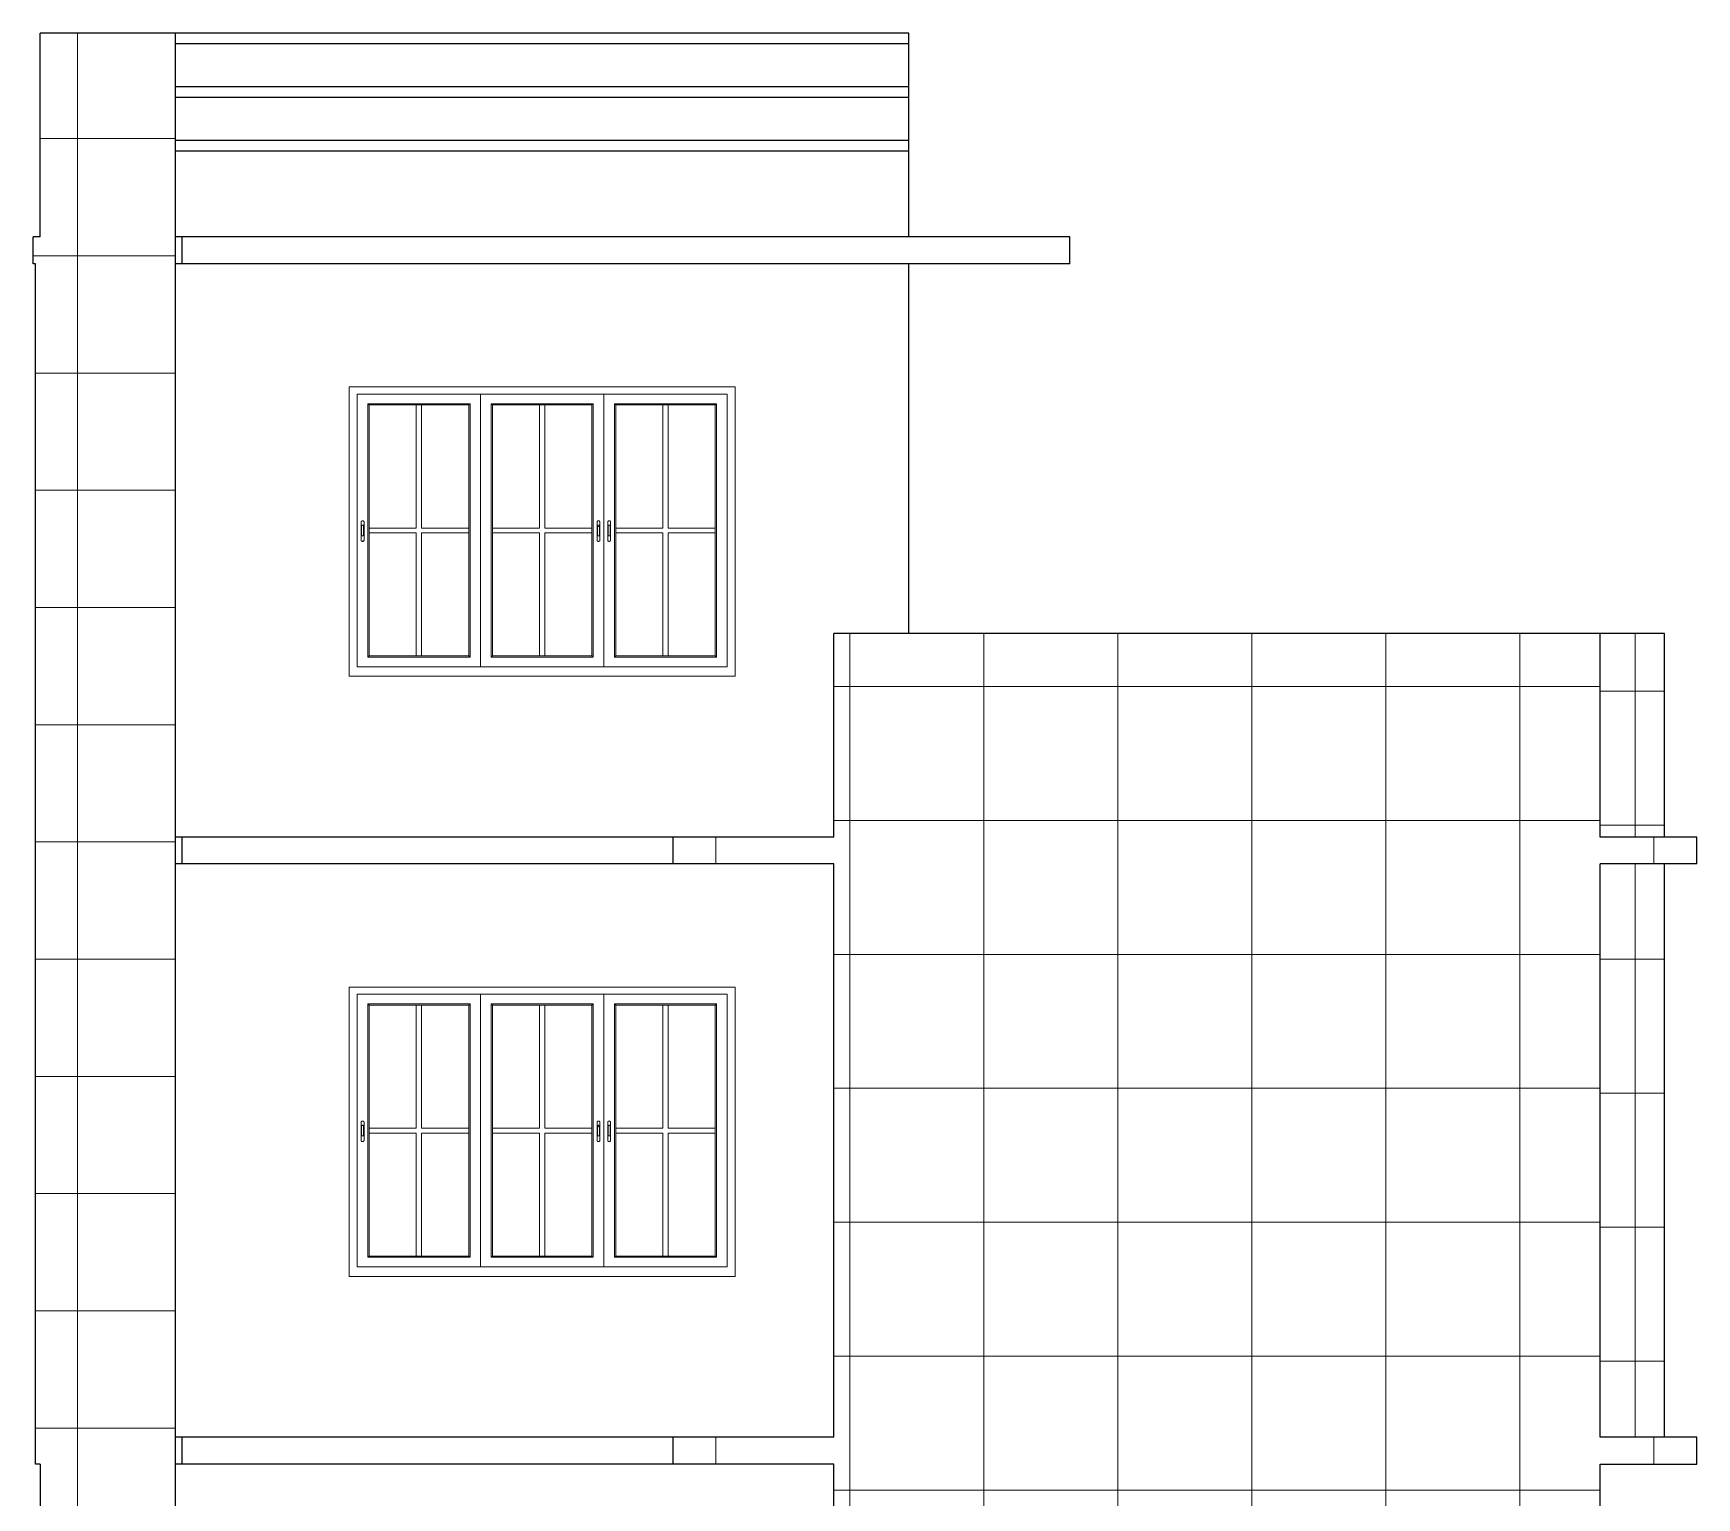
# Model space of a CAD drawing. Header units: inches. Extents: x -10117506 to -5032697, y -6529230 to -3254494.
# Drawn here: x -5047248.9 to -5046938.5, y -3261750.5 to -3261477.2 of the extents above; entities that cross this region are included whole.
import ezdxf

# ---------------------------------------------------------------- set-up
doc = ezdxf.new("R2010")
doc.units = ezdxf.units.IN
doc.header["$LTSCALE"] = 2
doc.header["$MEASUREMENT"] = 0
doc.linetypes.add('ACAD_ISO02W100', pattern=[15, 12, -3])
doc.layers.get('0').update_dxf_attribs({"linetype": 'CONTINUOUS'})
doc.layers.add('HATCH', color=60, linetype='ACAD_ISO02W100', lineweight=13)
doc.layers.add('window', color=4, linetype='CONTINUOUS', lineweight=13)

msp = doc.modelspace()

# ---------------------------------------------------------------- hatches: boundary and pattern name
at = {"layer": 'HATCH', "transparency": 33554661}
h = msp.add_hatch(dxfattribs=at)
h.set_pattern_fill('ANSI37', color=256, scale=175, angle=45)
h.paths.add_polyline_path([(-5047222.33, -3261515.21), (-5047222.33, -3261477.21), (-5047247.61, -3261477.21), (-5047247.61, -3261515.21), (-5047248.87, -3261515.21), (-5047248.87, -3261520.21), (-5047248.45, -3261520.21), (-5047248.45, -3261632.21), (-5047248.45, -3261744.21), (-5047247.61, -3261744.21), (-5047247.61, -3261851.21), (-5047222.33, -3261851.21)])
h = msp.add_hatch(dxfattribs=at)
h.set_pattern_fill('ANSI37', color=256, scale=200, angle=45)
h.set_pattern_definition([(90, (30903.478, -2449.113), (-25, 0), []), (180, (30903.478, -2449.113), (-4e-15, -25), [])])
h.paths.add_polyline_path([(-5047099.49, -3261739.21), (-5047129.49, -3261739.21), (-5047129.49, -3261744.21), (-5047099.49, -3261744.21), (-5047099.49, -3261851.21), (-5046956.49, -3261851.21), (-5046956.49, -3261744.21), (-5046938.49, -3261744.21), (-5046938.49, -3261739.21), (-5046956.49, -3261739.21), (-5046956.49, -3261632.21), (-5046938.49, -3261632.21), (-5046938.49, -3261627.21), (-5046956.49, -3261627.21), (-5046956.49, -3261589.21), (-5047099.49, -3261589.21), (-5047099.49, -3261627.21), (-5047129.49, -3261627.21), (-5047129.49, -3261632.21), (-5047099.49, -3261632.21)])
h = msp.add_hatch(dxfattribs=at)
h.set_pattern_fill('ANSI37', color=256, scale=200, angle=45)
h.paths.add_polyline_path([(-5046944.49, -3261589.21), (-5046956.49, -3261589.21), (-5046956.49, -3261627.21), (-5046944.49, -3261627.21)])
h = msp.add_hatch(dxfattribs=at)
h.set_pattern_fill('ANSI37', color=256, scale=200, angle=45)
h.paths.add_polyline_path([(-5046944.49, -3261632.21), (-5046956.49, -3261632.21), (-5046956.49, -3261739.21), (-5046944.49, -3261739.21)])

# ---------------------------------------------------------------- linework, layer by layer
at = {"ltscale": 0.5}
for p, q in [((-5047085.49, -3261477.21), (-5047247.61, -3261477.21)), ((-5047247.61, -3261515.21), (-5047247.61, -3261477.21)), ((-5047222.33, -3261515.21), (-5047222.33, -3261477.21)), ((-5047085.49, -3261515.21), (-5047085.49, -3261477.21)), ((-5047085.49, -3261479.21), (-5047222.33, -3261479.21)), ((-5047085.49, -3261487.21), (-5047222.33, -3261487.21)), ((-5047085.49, -3261489.21), (-5047222.33, -3261489.21)), ((-5047085.49, -3261497.21), (-5047222.33, -3261497.21)), ((-5047085.49, -3261499.21), (-5047222.33, -3261499.21)), ((-5047247.61, -3261515.21), (-5047248.87, -3261515.21)), ((-5047248.87, -3261520.21), (-5047248.87, -3261515.21)), ((-5047055.49, -3261515.21), (-5047222.33, -3261515.21)), ((-5047222.33, -3261851.21), (-5047222.33, -3261515.21)), ((-5047221.08, -3261520.21), (-5047221.08, -3261515.21)), ((-5047055.49, -3261520.21), (-5047055.49, -3261515.21)), ((-5047248.45, -3261520.21), (-5047248.87, -3261520.21)), ((-5047248.45, -3261632.21), (-5047248.45, -3261520.21)), ((-5047055.49, -3261520.21), (-5047222.33, -3261520.21)), ((-5047085.49, -3261589.21), (-5047085.49, -3261520.21)), ((-5047099.49, -3261627.21), (-5047099.49, -3261589.21)), ((-5046956.49, -3261589.21), (-5047099.49, -3261589.21)), ((-5046956.49, -3261627.21), (-5046956.49, -3261589.21)), ((-5046944.49, -3261589.21), (-5046956.49, -3261589.21)), ((-5046944.49, -3261627.21), (-5046944.49, -3261589.21)), ((-5047099.49, -3261627.21), (-5047222.33, -3261627.21)), ((-5047221.08, -3261632.21), (-5047221.08, -3261627.21)), ((-5047129.49, -3261632.21), (-5047129.49, -3261627.21)), ((-5046938.49, -3261627.21), (-5046956.49, -3261627.21)), ((-5046938.49, -3261632.21), (-5046938.49, -3261627.21)), ((-5047248.45, -3261744.21), (-5047248.45, -3261632.21)), ((-5047099.49, -3261632.21), (-5047222.33, -3261632.21)), ((-5047099.49, -3261739.21), (-5047099.49, -3261632.21)), ((-5046938.49, -3261632.21), (-5046956.49, -3261632.21)), ((-5046956.49, -3261739.21), (-5046956.49, -3261632.21)), ((-5046944.49, -3261739.21), (-5046944.49, -3261632.21)), ((-5047099.49, -3261739.21), (-5047222.33, -3261739.21)), ((-5047221.08, -3261744.21), (-5047221.08, -3261739.21)), ((-5047129.49, -3261744.21), (-5047129.49, -3261739.21)), ((-5046938.49, -3261739.21), (-5046956.49, -3261739.21)), ((-5046938.49, -3261744.21), (-5046938.49, -3261739.21)), ((-5047247.61, -3261744.21), (-5047248.45, -3261744.21)), ((-5047247.61, -3261744.21), (-5047247.61, -3261851.21)), ((-5047099.49, -3261744.21), (-5047222.33, -3261744.21)), ((-5047099.49, -3261851.21), (-5047099.49, -3261744.21)), ((-5046956.49, -3261851.21), (-5046956.49, -3261744.21)), ((-5046956.49, -3261744.21), (-5046938.49, -3261744.21))]:
    msp.add_line(p, q, dxfattribs=at)
at = {"layer": 'window'}
for p, q in [((-5047189.91, -3261597.21), (-5047189.91, -3261543.21)), ((-5047117.91, -3261543.21), (-5047189.91, -3261543.21)), ((-5047117.91, -3261597.21), (-5047117.91, -3261543.21)), ((-5047188.41, -3261595.43), (-5047188.41, -3261544.54)), ((-5047119.41, -3261544.54), (-5047188.41, -3261544.54)), ((-5047186.45, -3261593.63), (-5047186.45, -3261546.34)), ((-5047186.45, -3261546.34), (-5047167.38, -3261546.34)), ((-5047186.2, -3261546.57), (-5047186.45, -3261546.34)), ((-5047186.2, -3261593.41), (-5047186.2, -3261546.57)), ((-5047167.62, -3261546.57), (-5047186.2, -3261546.57)), ((-5047177.4, -3261546.57), (-5047177.4, -3261569.54)), ((-5047176.42, -3261546.57), (-5047176.42, -3261569.54)), ((-5047167.62, -3261546.57), (-5047167.38, -3261546.34)), ((-5047167.62, -3261546.57), (-5047167.62, -3261593.41)), ((-5047167.38, -3261546.34), (-5047167.38, -3261593.63)), ((-5047165.41, -3261544.54), (-5047165.41, -3261595.43)), ((-5047144.38, -3261546.34), (-5047163.45, -3261546.34)), ((-5047163.45, -3261546.34), (-5047163.45, -3261593.63)), ((-5047163.2, -3261546.57), (-5047163.45, -3261546.34)), ((-5047163.2, -3261546.57), (-5047163.2, -3261593.41)), ((-5047163.2, -3261546.57), (-5047144.62, -3261546.57)), ((-5047154.4, -3261546.57), (-5047154.4, -3261569.54)), ((-5047153.42, -3261546.57), (-5047153.42, -3261569.54)), ((-5047144.62, -3261546.57), (-5047144.38, -3261546.34)), ((-5047144.62, -3261593.41), (-5047144.62, -3261546.57)), ((-5047144.38, -3261593.63), (-5047144.38, -3261546.34)), ((-5047142.41, -3261544.54), (-5047142.41, -3261595.43)), ((-5047140.45, -3261593.63), (-5047140.45, -3261546.34)), ((-5047140.45, -3261546.34), (-5047121.38, -3261546.34)), ((-5047140.2, -3261546.57), (-5047140.45, -3261546.34)), ((-5047140.2, -3261593.41), (-5047140.2, -3261546.57)), ((-5047121.62, -3261546.57), (-5047140.2, -3261546.57)), ((-5047131.4, -3261546.57), (-5047131.4, -3261569.54)), ((-5047130.42, -3261546.57), (-5047130.42, -3261569.54)), ((-5047121.62, -3261546.57), (-5047121.38, -3261546.34)), ((-5047121.62, -3261546.57), (-5047121.62, -3261593.41)), ((-5047121.38, -3261546.34), (-5047121.38, -3261593.63)), ((-5047119.41, -3261544.54), (-5047119.41, -3261595.43)), ((-5047187.69, -3261568.39), (-5047187.68, -3261568.35)), ((-5047187.69, -3261568.42), (-5047187.68, -3261568.35)), ((-5047187.69, -3261568.42), (-5047187.69, -3261568.39)), ((-5047187.69, -3261571.81), (-5047187.69, -3261568.42)), ((-5047187.68, -3261568.35), (-5047187.66, -3261568.32)), ((-5047187.66, -3261568.32), (-5047187.64, -3261568.29)), ((-5047187.61, -3261568.26), (-5047187.64, -3261568.29)), ((-5047187.58, -3261568.24), (-5047187.61, -3261568.26)), ((-5047187.59, -3261569.09), (-5047187.6, -3261569.11)), ((-5047187.6, -3261569.11), (-5047187.6, -3261569.14)), ((-5047187.6, -3261569.14), (-5047187.6, -3261570.84)), ((-5047187.58, -3261569.07), (-5047187.59, -3261569.09)), ((-5047187.58, -3261568.24), (-5047187.54, -3261568.22)), ((-5047187.57, -3261569.05), (-5047187.58, -3261569.07)), ((-5047187.55, -3261569.03), (-5047187.57, -3261569.05)), ((-5047187.52, -3261569.02), (-5047187.55, -3261569.03)), ((-5047187.5, -3261568.21), (-5047187.54, -3261568.22)), ((-5047187.5, -3261569.01), (-5047187.52, -3261569.02)), ((-5047187.46, -3261568.2), (-5047187.5, -3261568.21)), ((-5047187.47, -3261569), (-5047187.5, -3261569.01)), ((-5047187.45, -3261568.99), (-5047187.47, -3261569)), ((-5047187.42, -3261568.2), (-5047187.46, -3261568.2)), ((-5047187.42, -3261568.99), (-5047187.45, -3261568.99)), ((-5047187.38, -3261568.2), (-5047187.42, -3261568.2)), ((-5047187.39, -3261568.99), (-5047187.42, -3261568.99)), ((-5047187.36, -3261569), (-5047187.39, -3261568.99)), ((-5047187.38, -3261568.2), (-5047187.33, -3261568.21)), ((-5047187.34, -3261569.01), (-5047187.36, -3261569)), ((-5047187.31, -3261569.02), (-5047187.34, -3261569.01)), ((-5047187.33, -3261568.21), (-5047187.3, -3261568.22)), ((-5047187.29, -3261569.03), (-5047187.31, -3261569.02)), ((-5047187.3, -3261568.22), (-5047187.26, -3261568.24)), ((-5047187.27, -3261569.05), (-5047187.29, -3261569.03)), ((-5047187.26, -3261569.07), (-5047187.27, -3261569.05)), ((-5047187.26, -3261568.24), (-5047187.23, -3261568.26)), ((-5047187.25, -3261569.09), (-5047187.26, -3261569.07)), ((-5047187.24, -3261569.11), (-5047187.25, -3261569.09)), ((-5047187.24, -3261569.14), (-5047187.24, -3261569.11)), ((-5047187.24, -3261570.84), (-5047187.24, -3261569.14)), ((-5047187.23, -3261568.26), (-5047187.2, -3261568.29)), ((-5047187.18, -3261568.32), (-5047187.2, -3261568.29)), ((-5047187.16, -3261568.35), (-5047187.18, -3261568.32)), ((-5047187.15, -3261568.39), (-5047187.16, -3261568.35)), ((-5047187.15, -3261568.39), (-5047187.15, -3261568.42)), ((-5047187.15, -3261568.42), (-5047187.15, -3261571.81)), ((-5047143.67, -3261568.35), (-5047143.68, -3261568.39)), ((-5047143.68, -3261568.39), (-5047143.68, -3261568.42)), ((-5047143.68, -3261568.42), (-5047143.68, -3261571.81)), ((-5047143.65, -3261568.32), (-5047143.67, -3261568.35)), ((-5047143.63, -3261568.29), (-5047143.65, -3261568.32)), ((-5047143.6, -3261568.26), (-5047143.63, -3261568.29)), ((-5047143.57, -3261568.24), (-5047143.6, -3261568.26)), ((-5047143.59, -3261569.11), (-5047143.58, -3261569.09)), ((-5047143.59, -3261569.14), (-5047143.59, -3261569.11)), ((-5047143.59, -3261569.39), (-5047143.59, -3261569.14)), ((-5047143.58, -3261569.09), (-5047143.57, -3261569.07)), ((-5047143.53, -3261568.22), (-5047143.57, -3261568.24)), ((-5047143.57, -3261569.07), (-5047143.56, -3261569.05)), ((-5047143.56, -3261569.05), (-5047143.54, -3261569.03)), ((-5047143.54, -3261569.03), (-5047143.52, -3261569.02)), ((-5047143.49, -3261568.21), (-5047143.53, -3261568.22)), ((-5047143.52, -3261569.02), (-5047143.49, -3261569.01)), ((-5047143.45, -3261568.2), (-5047143.49, -3261568.21)), ((-5047143.49, -3261569.01), (-5047143.47, -3261569)), ((-5047143.47, -3261569), (-5047143.44, -3261568.99)), ((-5047143.41, -3261568.2), (-5047143.45, -3261568.2)), ((-5047143.44, -3261568.99), (-5047143.41, -3261568.99)), ((-5047143.37, -3261568.2), (-5047143.41, -3261568.2)), ((-5047143.41, -3261568.99), (-5047143.38, -3261568.99)), ((-5047143.38, -3261568.99), (-5047143.35, -3261569)), ((-5047143.33, -3261568.21), (-5047143.37, -3261568.2)), ((-5047143.35, -3261569), (-5047143.33, -3261569.01)), ((-5047143.29, -3261568.22), (-5047143.33, -3261568.21)), ((-5047143.33, -3261569.01), (-5047143.3, -3261569.02)), ((-5047143.3, -3261569.02), (-5047143.28, -3261569.03)), ((-5047143.25, -3261568.24), (-5047143.29, -3261568.22)), ((-5047143.28, -3261569.03), (-5047143.26, -3261569.05)), ((-5047143.26, -3261569.05), (-5047143.25, -3261569.07)), ((-5047143.22, -3261568.26), (-5047143.25, -3261568.24)), ((-5047143.25, -3261569.07), (-5047143.24, -3261569.09)), ((-5047143.24, -3261569.09), (-5047143.23, -3261569.11)), ((-5047143.23, -3261569.11), (-5047143.23, -3261569.14)), ((-5047143.23, -3261570.84), (-5047143.23, -3261569.14)), ((-5047143.19, -3261568.29), (-5047143.22, -3261568.26)), ((-5047143.17, -3261568.32), (-5047143.19, -3261568.29)), ((-5047143.15, -3261568.35), (-5047143.17, -3261568.32)), ((-5047143.14, -3261568.39), (-5047143.15, -3261568.35)), ((-5047143.14, -3261568.42), (-5047143.15, -3261568.35)), ((-5047143.14, -3261568.42), (-5047143.14, -3261568.39)), ((-5047143.14, -3261571.81), (-5047143.14, -3261568.42)), ((-5047141.69, -3261568.39), (-5047141.68, -3261568.35)), ((-5047141.69, -3261568.42), (-5047141.68, -3261568.35)), ((-5047141.69, -3261568.42), (-5047141.69, -3261568.39)), ((-5047141.69, -3261571.81), (-5047141.69, -3261568.42)), ((-5047141.68, -3261568.35), (-5047141.66, -3261568.32)), ((-5047141.66, -3261568.32), (-5047141.64, -3261568.29)), ((-5047141.61, -3261568.26), (-5047141.64, -3261568.29)), ((-5047141.58, -3261568.24), (-5047141.61, -3261568.26)), ((-5047141.59, -3261569.09), (-5047141.6, -3261569.11)), ((-5047141.6, -3261569.11), (-5047141.6, -3261569.14)), ((-5047141.6, -3261569.14), (-5047141.6, -3261570.84)), ((-5047141.58, -3261569.07), (-5047141.59, -3261569.09)), ((-5047141.58, -3261568.24), (-5047141.54, -3261568.22)), ((-5047141.57, -3261569.05), (-5047141.58, -3261569.07)), ((-5047141.55, -3261569.03), (-5047141.57, -3261569.05)), ((-5047141.52, -3261569.02), (-5047141.55, -3261569.03)), ((-5047141.5, -3261568.21), (-5047141.54, -3261568.22)), ((-5047141.5, -3261569.01), (-5047141.52, -3261569.02)), ((-5047141.46, -3261568.2), (-5047141.5, -3261568.21)), ((-5047141.47, -3261569), (-5047141.5, -3261569.01)), ((-5047141.45, -3261568.99), (-5047141.47, -3261569)), ((-5047141.42, -3261568.2), (-5047141.46, -3261568.2)), ((-5047141.42, -3261568.99), (-5047141.45, -3261568.99)), ((-5047141.38, -3261568.2), (-5047141.42, -3261568.2)), ((-5047141.39, -3261568.99), (-5047141.42, -3261568.99)), ((-5047141.36, -3261569), (-5047141.39, -3261568.99)), ((-5047141.38, -3261568.2), (-5047141.33, -3261568.21)), ((-5047141.34, -3261569.01), (-5047141.36, -3261569)), ((-5047141.31, -3261569.02), (-5047141.34, -3261569.01)), ((-5047141.33, -3261568.21), (-5047141.3, -3261568.22)), ((-5047141.29, -3261569.03), (-5047141.31, -3261569.02)), ((-5047141.3, -3261568.22), (-5047141.26, -3261568.24)), ((-5047141.27, -3261569.05), (-5047141.29, -3261569.03)), ((-5047141.26, -3261569.07), (-5047141.27, -3261569.05)), ((-5047141.26, -3261568.24), (-5047141.23, -3261568.26)), ((-5047141.25, -3261569.09), (-5047141.26, -3261569.07)), ((-5047141.24, -3261569.11), (-5047141.25, -3261569.09)), ((-5047141.24, -3261569.14), (-5047141.24, -3261569.11)), ((-5047141.24, -3261570.84), (-5047141.24, -3261569.14)), ((-5047141.23, -3261568.26), (-5047141.2, -3261568.29)), ((-5047141.18, -3261568.32), (-5047141.2, -3261568.29)), ((-5047141.16, -3261568.35), (-5047141.18, -3261568.32)), ((-5047141.15, -3261568.39), (-5047141.16, -3261568.35)), ((-5047141.15, -3261568.39), (-5047141.15, -3261568.42)), ((-5047141.15, -3261568.42), (-5047141.15, -3261571.81)), ((-5047187.69, -3261571.85), (-5047187.69, -3261571.81)), ((-5047187.68, -3261571.88), (-5047187.69, -3261571.85)), ((-5047187.68, -3261571.88), (-5047187.66, -3261571.91)), ((-5047187.66, -3261571.91), (-5047187.64, -3261571.94)), ((-5047187.64, -3261571.94), (-5047187.61, -3261571.97)), ((-5047187.58, -3261571.99), (-5047187.61, -3261571.97)), ((-5047187.6, -3261570.87), (-5047187.6, -3261570.84)), ((-5047187.59, -3261570.89), (-5047187.6, -3261570.87)), ((-5047187.58, -3261570.91), (-5047187.59, -3261570.89)), ((-5047187.57, -3261570.93), (-5047187.58, -3261570.91)), ((-5047187.54, -3261572.01), (-5047187.58, -3261571.99)), ((-5047187.55, -3261570.95), (-5047187.57, -3261570.93)), ((-5047187.52, -3261570.97), (-5047187.55, -3261570.95)), ((-5047187.54, -3261572.01), (-5047187.5, -3261572.02)), ((-5047187.5, -3261570.98), (-5047187.52, -3261570.97)), ((-5047187.47, -3261570.99), (-5047187.5, -3261570.98)), ((-5047187.46, -3261572.03), (-5047187.5, -3261572.02)), ((-5047187.45, -3261570.99), (-5047187.47, -3261570.99)), ((-5047187.42, -3261572.03), (-5047187.46, -3261572.03)), ((-5047187.42, -3261570.99), (-5047187.45, -3261570.99)), ((-5047187.39, -3261570.99), (-5047187.42, -3261570.99)), ((-5047187.42, -3261572.03), (-5047187.38, -3261572.03)), ((-5047187.36, -3261570.99), (-5047187.39, -3261570.99)), ((-5047187.38, -3261572.03), (-5047187.33, -3261572.02)), ((-5047187.34, -3261570.98), (-5047187.36, -3261570.99)), ((-5047187.31, -3261570.97), (-5047187.34, -3261570.98)), ((-5047187.3, -3261572.01), (-5047187.33, -3261572.02)), ((-5047187.29, -3261570.95), (-5047187.31, -3261570.97)), ((-5047187.26, -3261571.99), (-5047187.3, -3261572.01)), ((-5047187.27, -3261570.93), (-5047187.29, -3261570.95)), ((-5047187.26, -3261570.91), (-5047187.27, -3261570.93)), ((-5047187.25, -3261570.89), (-5047187.26, -3261570.91)), ((-5047187.26, -3261571.99), (-5047187.23, -3261571.97)), ((-5047187.24, -3261570.87), (-5047187.25, -3261570.89)), ((-5047187.24, -3261570.84), (-5047187.24, -3261570.87)), ((-5047187.23, -3261571.97), (-5047187.2, -3261571.94)), ((-5047187.2, -3261571.94), (-5047187.18, -3261571.91)), ((-5047187.16, -3261571.88), (-5047187.18, -3261571.91)), ((-5047187.15, -3261571.81), (-5047187.16, -3261571.88)), ((-5047187.15, -3261571.85), (-5047187.16, -3261571.88)), ((-5047187.15, -3261571.85), (-5047187.15, -3261571.81)), ((-5047186.2, -3261569.54), (-5047177.4, -3261569.54)), ((-5047186.2, -3261570.44), (-5047177.4, -3261570.44)), ((-5047177.4, -3261570.44), (-5047177.4, -3261593.41)), ((-5047176.42, -3261569.54), (-5047167.62, -3261569.54)), ((-5047176.42, -3261570.44), (-5047167.62, -3261570.44)), ((-5047176.42, -3261570.44), (-5047176.42, -3261593.41)), ((-5047154.4, -3261569.54), (-5047163.2, -3261569.54)), ((-5047154.4, -3261570.44), (-5047163.2, -3261570.44)), ((-5047154.4, -3261570.44), (-5047154.4, -3261593.41)), ((-5047144.62, -3261569.54), (-5047153.42, -3261569.54)), ((-5047153.42, -3261570.44), (-5047153.42, -3261593.41)), ((-5047144.62, -3261570.44), (-5047153.42, -3261570.44)), ((-5047143.68, -3261571.85), (-5047143.68, -3261571.81)), ((-5047143.68, -3261571.81), (-5047143.67, -3261571.88)), ((-5047143.68, -3261571.85), (-5047143.67, -3261571.88)), ((-5047143.67, -3261571.88), (-5047143.65, -3261571.91)), ((-5047143.65, -3261571.91), (-5047143.63, -3261571.94)), ((-5047143.63, -3261571.94), (-5047143.6, -3261571.97)), ((-5047143.6, -3261571.97), (-5047143.57, -3261571.99)), ((-5047143.59, -3261569.36), (-5047143.58, -3261569.34)), ((-5047143.59, -3261569.39), (-5047143.59, -3261569.36)), ((-5047143.59, -3261570.84), (-5047143.59, -3261569.39)), ((-5047143.59, -3261570.84), (-5047143.59, -3261570.87)), ((-5047143.59, -3261570.87), (-5047143.58, -3261570.89)), ((-5047143.58, -3261569.34), (-5047143.57, -3261569.32)), ((-5047143.58, -3261570.89), (-5047143.57, -3261570.91)), ((-5047143.57, -3261569.32), (-5047143.56, -3261569.3)), ((-5047143.57, -3261570.91), (-5047143.56, -3261570.93)), ((-5047143.57, -3261571.99), (-5047143.53, -3261572.01)), ((-5047143.56, -3261569.3), (-5047143.54, -3261569.28)), ((-5047143.56, -3261570.93), (-5047143.54, -3261570.95)), ((-5047143.54, -3261569.28), (-5047143.52, -3261569.27)), ((-5047143.54, -3261570.95), (-5047143.52, -3261570.97)), ((-5047143.53, -3261572.01), (-5047143.49, -3261572.02)), ((-5047143.52, -3261569.27), (-5047143.49, -3261569.25)), ((-5047143.52, -3261570.97), (-5047143.49, -3261570.98)), ((-5047143.49, -3261569.25), (-5047143.47, -3261569.25)), ((-5047143.49, -3261570.98), (-5047143.47, -3261570.99)), ((-5047143.49, -3261572.02), (-5047143.45, -3261572.03)), ((-5047143.47, -3261569.25), (-5047143.44, -3261569.24)), ((-5047143.47, -3261570.99), (-5047143.44, -3261570.99)), ((-5047143.45, -3261572.03), (-5047143.41, -3261572.03)), ((-5047143.44, -3261569.24), (-5047143.41, -3261569.24)), ((-5047143.44, -3261570.99), (-5047143.41, -3261570.99)), ((-5047143.41, -3261569.24), (-5047143.38, -3261569.24)), ((-5047143.41, -3261570.99), (-5047143.38, -3261570.99)), ((-5047143.41, -3261572.03), (-5047143.37, -3261572.03)), ((-5047143.38, -3261569.24), (-5047143.35, -3261569.25)), ((-5047143.38, -3261570.99), (-5047143.35, -3261570.99)), ((-5047143.37, -3261572.03), (-5047143.33, -3261572.02)), ((-5047143.35, -3261569.25), (-5047143.33, -3261569.25)), ((-5047143.35, -3261570.99), (-5047143.33, -3261570.98)), ((-5047143.33, -3261569.25), (-5047143.3, -3261569.27)), ((-5047143.33, -3261570.98), (-5047143.3, -3261570.97)), ((-5047143.33, -3261572.02), (-5047143.29, -3261572.01)), ((-5047143.3, -3261569.27), (-5047143.28, -3261569.28)), ((-5047143.3, -3261570.97), (-5047143.28, -3261570.95)), ((-5047143.29, -3261572.01), (-5047143.25, -3261571.99)), ((-5047143.28, -3261569.28), (-5047143.26, -3261569.3)), ((-5047143.28, -3261570.95), (-5047143.26, -3261570.93)), ((-5047143.26, -3261569.3), (-5047143.25, -3261569.32)), ((-5047143.26, -3261570.93), (-5047143.25, -3261570.91)), ((-5047143.25, -3261569.32), (-5047143.24, -3261569.34)), ((-5047143.25, -3261570.91), (-5047143.24, -3261570.89)), ((-5047143.25, -3261571.99), (-5047143.22, -3261571.97)), ((-5047143.24, -3261569.34), (-5047143.23, -3261569.36)), ((-5047143.24, -3261570.89), (-5047143.23, -3261570.87)), ((-5047143.23, -3261569.36), (-5047143.23, -3261569.39)), ((-5047143.23, -3261570.87), (-5047143.23, -3261570.84)), ((-5047143.22, -3261571.97), (-5047143.19, -3261571.94)), ((-5047143.19, -3261571.94), (-5047143.17, -3261571.91)), ((-5047143.17, -3261571.91), (-5047143.15, -3261571.88)), ((-5047143.15, -3261571.88), (-5047143.14, -3261571.85)), ((-5047143.14, -3261571.85), (-5047143.14, -3261571.81)), ((-5047141.69, -3261571.85), (-5047141.69, -3261571.81)), ((-5047141.68, -3261571.88), (-5047141.69, -3261571.85)), ((-5047141.68, -3261571.88), (-5047141.66, -3261571.91)), ((-5047141.66, -3261571.91), (-5047141.64, -3261571.94)), ((-5047141.64, -3261571.94), (-5047141.61, -3261571.97)), ((-5047141.58, -3261571.99), (-5047141.61, -3261571.97)), ((-5047141.6, -3261570.87), (-5047141.6, -3261570.84)), ((-5047141.59, -3261570.89), (-5047141.6, -3261570.87)), ((-5047141.58, -3261570.91), (-5047141.59, -3261570.89)), ((-5047141.57, -3261570.93), (-5047141.58, -3261570.91)), ((-5047141.54, -3261572.01), (-5047141.58, -3261571.99)), ((-5047141.55, -3261570.95), (-5047141.57, -3261570.93)), ((-5047141.52, -3261570.97), (-5047141.55, -3261570.95)), ((-5047141.54, -3261572.01), (-5047141.5, -3261572.02)), ((-5047141.5, -3261570.98), (-5047141.52, -3261570.97)), ((-5047141.47, -3261570.99), (-5047141.5, -3261570.98)), ((-5047141.46, -3261572.03), (-5047141.5, -3261572.02)), ((-5047141.45, -3261570.99), (-5047141.47, -3261570.99)), ((-5047141.42, -3261572.03), (-5047141.46, -3261572.03)), ((-5047141.42, -3261570.99), (-5047141.45, -3261570.99)), ((-5047141.39, -3261570.99), (-5047141.42, -3261570.99)), ((-5047141.42, -3261572.03), (-5047141.38, -3261572.03)), ((-5047141.36, -3261570.99), (-5047141.39, -3261570.99)), ((-5047141.38, -3261572.03), (-5047141.33, -3261572.02)), ((-5047141.34, -3261570.98), (-5047141.36, -3261570.99)), ((-5047141.31, -3261570.97), (-5047141.34, -3261570.98)), ((-5047141.3, -3261572.01), (-5047141.33, -3261572.02)), ((-5047141.29, -3261570.95), (-5047141.31, -3261570.97)), ((-5047141.26, -3261571.99), (-5047141.3, -3261572.01)), ((-5047141.27, -3261570.93), (-5047141.29, -3261570.95)), ((-5047141.26, -3261570.91), (-5047141.27, -3261570.93)), ((-5047141.25, -3261570.89), (-5047141.26, -3261570.91)), ((-5047141.26, -3261571.99), (-5047141.23, -3261571.97)), ((-5047141.24, -3261570.87), (-5047141.25, -3261570.89)), ((-5047141.24, -3261570.84), (-5047141.24, -3261570.87)), ((-5047141.23, -3261571.97), (-5047141.2, -3261571.94)), ((-5047141.2, -3261571.94), (-5047141.18, -3261571.91)), ((-5047141.16, -3261571.88), (-5047141.18, -3261571.91)), ((-5047141.15, -3261571.81), (-5047141.16, -3261571.88)), ((-5047141.15, -3261571.85), (-5047141.16, -3261571.88)), ((-5047141.15, -3261571.85), (-5047141.15, -3261571.81)), ((-5047140.2, -3261569.54), (-5047131.4, -3261569.54)), ((-5047140.2, -3261570.44), (-5047131.4, -3261570.44)), ((-5047131.4, -3261570.44), (-5047131.4, -3261593.41)), ((-5047130.42, -3261569.54), (-5047121.62, -3261569.54)), ((-5047130.42, -3261570.44), (-5047121.62, -3261570.44)), ((-5047130.42, -3261570.44), (-5047130.42, -3261593.41)), ((-5047186.45, -3261593.63), (-5047186.2, -3261593.41)), ((-5047167.38, -3261593.63), (-5047186.45, -3261593.63)), ((-5047167.62, -3261593.41), (-5047186.2, -3261593.41)), ((-5047167.62, -3261593.41), (-5047167.38, -3261593.63)), ((-5047163.2, -3261593.41), (-5047163.45, -3261593.63)), ((-5047163.45, -3261593.63), (-5047144.38, -3261593.63)), ((-5047163.2, -3261593.41), (-5047144.62, -3261593.41)), ((-5047144.38, -3261593.63), (-5047144.62, -3261593.41)), ((-5047140.45, -3261593.63), (-5047140.2, -3261593.41)), ((-5047121.38, -3261593.63), (-5047140.45, -3261593.63)), ((-5047121.62, -3261593.41), (-5047140.2, -3261593.41)), ((-5047121.62, -3261593.41), (-5047121.38, -3261593.63)), ((-5047188.41, -3261595.43), (-5047165.41, -3261595.43)), ((-5047142.41, -3261595.43), (-5047165.41, -3261595.43)), ((-5047142.41, -3261595.43), (-5047119.41, -3261595.43)), ((-5047117.91, -3261597.21), (-5047189.91, -3261597.21)), ((-5047189.91, -3261709.21), (-5047189.91, -3261655.21)), ((-5047117.91, -3261655.21), (-5047189.91, -3261655.21)), ((-5047117.91, -3261709.21), (-5047117.91, -3261655.21)), ((-5047188.41, -3261707.43), (-5047188.41, -3261656.54)), ((-5047119.41, -3261656.54), (-5047188.41, -3261656.54)), ((-5047186.45, -3261705.63), (-5047186.45, -3261658.34)), ((-5047186.45, -3261658.34), (-5047167.38, -3261658.34)), ((-5047186.2, -3261658.57), (-5047186.45, -3261658.34)), ((-5047186.2, -3261705.41), (-5047186.2, -3261658.57)), ((-5047167.62, -3261658.57), (-5047186.2, -3261658.57)), ((-5047177.4, -3261658.57), (-5047177.4, -3261681.54)), ((-5047176.42, -3261658.57), (-5047176.42, -3261681.54)), ((-5047167.62, -3261658.57), (-5047167.38, -3261658.34)), ((-5047167.62, -3261658.57), (-5047167.62, -3261705.41)), ((-5047167.38, -3261658.34), (-5047167.38, -3261705.63)), ((-5047165.41, -3261656.54), (-5047165.41, -3261707.43)), ((-5047144.38, -3261658.34), (-5047163.45, -3261658.34)), ((-5047163.45, -3261658.34), (-5047163.45, -3261705.63)), ((-5047163.2, -3261658.57), (-5047163.45, -3261658.34)), ((-5047163.2, -3261658.57), (-5047163.2, -3261705.41)), ((-5047163.2, -3261658.57), (-5047144.62, -3261658.57)), ((-5047154.4, -3261658.57), (-5047154.4, -3261681.54)), ((-5047153.42, -3261658.57), (-5047153.42, -3261681.54)), ((-5047144.62, -3261658.57), (-5047144.38, -3261658.34)), ((-5047144.62, -3261705.41), (-5047144.62, -3261658.57)), ((-5047144.38, -3261705.63), (-5047144.38, -3261658.34)), ((-5047142.41, -3261656.54), (-5047142.41, -3261707.43)), ((-5047140.45, -3261705.63), (-5047140.45, -3261658.34)), ((-5047140.45, -3261658.34), (-5047121.38, -3261658.34)), ((-5047140.2, -3261658.57), (-5047140.45, -3261658.34)), ((-5047140.2, -3261705.41), (-5047140.2, -3261658.57)), ((-5047121.62, -3261658.57), (-5047140.2, -3261658.57)), ((-5047131.4, -3261658.57), (-5047131.4, -3261681.54)), ((-5047130.42, -3261658.57), (-5047130.42, -3261681.54)), ((-5047121.62, -3261658.57), (-5047121.38, -3261658.34)), ((-5047121.62, -3261658.57), (-5047121.62, -3261705.41)), ((-5047121.38, -3261658.34), (-5047121.38, -3261705.63)), ((-5047119.41, -3261656.54), (-5047119.41, -3261707.43)), ((-5047187.69, -3261680.39), (-5047187.68, -3261680.35)), ((-5047187.69, -3261680.42), (-5047187.68, -3261680.35)), ((-5047187.69, -3261680.42), (-5047187.69, -3261680.39)), ((-5047187.69, -3261683.81), (-5047187.69, -3261680.42)), ((-5047187.68, -3261680.35), (-5047187.66, -3261680.32)), ((-5047187.66, -3261680.32), (-5047187.64, -3261680.29)), ((-5047187.61, -3261680.26), (-5047187.64, -3261680.29)), ((-5047187.58, -3261680.24), (-5047187.61, -3261680.26)), ((-5047187.58, -3261680.24), (-5047187.54, -3261680.22)), ((-5047187.5, -3261680.21), (-5047187.54, -3261680.22)), ((-5047187.46, -3261680.2), (-5047187.5, -3261680.21)), ((-5047187.42, -3261680.2), (-5047187.46, -3261680.2)), ((-5047187.38, -3261680.2), (-5047187.42, -3261680.2)), ((-5047187.38, -3261680.2), (-5047187.33, -3261680.21)), ((-5047187.33, -3261680.21), (-5047187.3, -3261680.22)), ((-5047187.3, -3261680.22), (-5047187.26, -3261680.24)), ((-5047187.26, -3261680.24), (-5047187.23, -3261680.26)), ((-5047187.23, -3261680.26), (-5047187.2, -3261680.29)), ((-5047187.18, -3261680.32), (-5047187.2, -3261680.29)), ((-5047187.16, -3261680.35), (-5047187.18, -3261680.32)), ((-5047187.15, -3261680.39), (-5047187.16, -3261680.35)), ((-5047187.15, -3261680.39), (-5047187.15, -3261680.42)), ((-5047187.15, -3261680.42), (-5047187.15, -3261683.81)), ((-5047143.67, -3261680.35), (-5047143.68, -3261680.39)), ((-5047143.68, -3261680.39), (-5047143.68, -3261680.42)), ((-5047143.68, -3261680.42), (-5047143.68, -3261683.81)), ((-5047143.65, -3261680.32), (-5047143.67, -3261680.35)), ((-5047143.63, -3261680.29), (-5047143.65, -3261680.32)), ((-5047143.6, -3261680.26), (-5047143.63, -3261680.29)), ((-5047143.57, -3261680.24), (-5047143.6, -3261680.26)), ((-5047143.53, -3261680.22), (-5047143.57, -3261680.24)), ((-5047143.49, -3261680.21), (-5047143.53, -3261680.22)), ((-5047143.45, -3261680.2), (-5047143.49, -3261680.21)), ((-5047143.41, -3261680.2), (-5047143.45, -3261680.2)), ((-5047143.37, -3261680.2), (-5047143.41, -3261680.2)), ((-5047143.33, -3261680.21), (-5047143.37, -3261680.2)), ((-5047143.29, -3261680.22), (-5047143.33, -3261680.21)), ((-5047143.25, -3261680.24), (-5047143.29, -3261680.22)), ((-5047143.22, -3261680.26), (-5047143.25, -3261680.24)), ((-5047143.19, -3261680.29), (-5047143.22, -3261680.26)), ((-5047143.17, -3261680.32), (-5047143.19, -3261680.29)), ((-5047143.15, -3261680.35), (-5047143.17, -3261680.32)), ((-5047143.14, -3261680.39), (-5047143.15, -3261680.35)), ((-5047143.14, -3261680.42), (-5047143.15, -3261680.35)), ((-5047143.14, -3261680.42), (-5047143.14, -3261680.39)), ((-5047143.14, -3261683.81), (-5047143.14, -3261680.42)), ((-5047141.69, -3261680.39), (-5047141.68, -3261680.35)), ((-5047141.69, -3261680.42), (-5047141.68, -3261680.35)), ((-5047141.69, -3261680.42), (-5047141.69, -3261680.39)), ((-5047141.69, -3261683.81), (-5047141.69, -3261680.42)), ((-5047141.68, -3261680.35), (-5047141.66, -3261680.32)), ((-5047141.66, -3261680.32), (-5047141.64, -3261680.29)), ((-5047141.61, -3261680.26), (-5047141.64, -3261680.29)), ((-5047141.58, -3261680.24), (-5047141.61, -3261680.26)), ((-5047141.58, -3261680.24), (-5047141.54, -3261680.22)), ((-5047141.5, -3261680.21), (-5047141.54, -3261680.22)), ((-5047141.46, -3261680.2), (-5047141.5, -3261680.21)), ((-5047141.42, -3261680.2), (-5047141.46, -3261680.2)), ((-5047141.38, -3261680.2), (-5047141.42, -3261680.2)), ((-5047141.38, -3261680.2), (-5047141.33, -3261680.21)), ((-5047141.33, -3261680.21), (-5047141.3, -3261680.22)), ((-5047141.3, -3261680.22), (-5047141.26, -3261680.24)), ((-5047141.26, -3261680.24), (-5047141.23, -3261680.26)), ((-5047141.23, -3261680.26), (-5047141.2, -3261680.29)), ((-5047141.18, -3261680.32), (-5047141.2, -3261680.29)), ((-5047141.16, -3261680.35), (-5047141.18, -3261680.32)), ((-5047141.15, -3261680.39), (-5047141.16, -3261680.35)), ((-5047141.15, -3261680.39), (-5047141.15, -3261680.42)), ((-5047141.15, -3261680.42), (-5047141.15, -3261683.81)), ((-5047187.69, -3261683.85), (-5047187.69, -3261683.81)), ((-5047187.68, -3261683.88), (-5047187.69, -3261683.85)), ((-5047187.68, -3261683.88), (-5047187.66, -3261683.91)), ((-5047187.66, -3261683.91), (-5047187.64, -3261683.94)), ((-5047187.64, -3261683.94), (-5047187.61, -3261683.97)), ((-5047187.58, -3261683.99), (-5047187.61, -3261683.97)), ((-5047187.59, -3261681.09), (-5047187.6, -3261681.11)), ((-5047187.6, -3261681.11), (-5047187.6, -3261681.14)), ((-5047187.6, -3261681.14), (-5047187.6, -3261682.84)), ((-5047187.6, -3261682.87), (-5047187.6, -3261682.84)), ((-5047187.59, -3261682.89), (-5047187.6, -3261682.87)), ((-5047187.58, -3261681.07), (-5047187.59, -3261681.09)), ((-5047187.58, -3261682.91), (-5047187.59, -3261682.89)), ((-5047187.57, -3261681.05), (-5047187.58, -3261681.07)), ((-5047187.57, -3261682.93), (-5047187.58, -3261682.91)), ((-5047187.54, -3261684.01), (-5047187.58, -3261683.99)), ((-5047187.55, -3261681.03), (-5047187.57, -3261681.05)), ((-5047187.55, -3261682.95), (-5047187.57, -3261682.93)), ((-5047187.52, -3261681.02), (-5047187.55, -3261681.03)), ((-5047187.52, -3261682.97), (-5047187.55, -3261682.95)), ((-5047187.5, -3261681.01), (-5047187.52, -3261681.02)), ((-5047187.5, -3261682.98), (-5047187.52, -3261682.97)), ((-5047187.47, -3261681), (-5047187.5, -3261681.01)), ((-5047187.47, -3261682.99), (-5047187.5, -3261682.98)), ((-5047187.45, -3261680.99), (-5047187.47, -3261681)), ((-5047187.45, -3261682.99), (-5047187.47, -3261682.99)), ((-5047187.42, -3261680.99), (-5047187.45, -3261680.99)), ((-5047187.42, -3261682.99), (-5047187.45, -3261682.99)), ((-5047187.39, -3261680.99), (-5047187.42, -3261680.99)), ((-5047187.39, -3261682.99), (-5047187.42, -3261682.99)), ((-5047187.36, -3261681), (-5047187.39, -3261680.99)), ((-5047187.36, -3261682.99), (-5047187.39, -3261682.99)), ((-5047187.34, -3261681.01), (-5047187.36, -3261681)), ((-5047187.34, -3261682.98), (-5047187.36, -3261682.99)), ((-5047187.31, -3261681.02), (-5047187.34, -3261681.01)), ((-5047187.31, -3261682.97), (-5047187.34, -3261682.98)), ((-5047187.29, -3261681.03), (-5047187.31, -3261681.02)), ((-5047187.29, -3261682.95), (-5047187.31, -3261682.97)), ((-5047187.26, -3261683.99), (-5047187.3, -3261684.01)), ((-5047187.27, -3261681.05), (-5047187.29, -3261681.03)), ((-5047187.27, -3261682.93), (-5047187.29, -3261682.95)), ((-5047187.26, -3261681.07), (-5047187.27, -3261681.05)), ((-5047187.26, -3261682.91), (-5047187.27, -3261682.93)), ((-5047187.25, -3261681.09), (-5047187.26, -3261681.07)), ((-5047187.25, -3261682.89), (-5047187.26, -3261682.91)), ((-5047187.26, -3261683.99), (-5047187.23, -3261683.97)), ((-5047187.24, -3261681.11), (-5047187.25, -3261681.09)), ((-5047187.24, -3261682.87), (-5047187.25, -3261682.89)), ((-5047187.24, -3261681.14), (-5047187.24, -3261681.11)), ((-5047187.24, -3261682.84), (-5047187.24, -3261681.14)), ((-5047187.24, -3261682.84), (-5047187.24, -3261682.87)), ((-5047187.23, -3261683.97), (-5047187.2, -3261683.94)), ((-5047187.2, -3261683.94), (-5047187.18, -3261683.91)), ((-5047187.16, -3261683.88), (-5047187.18, -3261683.91)), ((-5047187.15, -3261683.81), (-5047187.16, -3261683.88)), ((-5047187.15, -3261683.85), (-5047187.16, -3261683.88)), ((-5047187.15, -3261683.85), (-5047187.15, -3261683.81)), ((-5047186.2, -3261681.54), (-5047177.4, -3261681.54)), ((-5047186.2, -3261682.44), (-5047177.4, -3261682.44)), ((-5047177.4, -3261682.44), (-5047177.4, -3261705.41)), ((-5047176.42, -3261681.54), (-5047167.62, -3261681.54)), ((-5047176.42, -3261682.44), (-5047167.62, -3261682.44)), ((-5047176.42, -3261682.44), (-5047176.42, -3261705.41)), ((-5047154.4, -3261681.54), (-5047163.2, -3261681.54)), ((-5047154.4, -3261682.44), (-5047163.2, -3261682.44)), ((-5047154.4, -3261682.44), (-5047154.4, -3261705.41)), ((-5047144.62, -3261681.54), (-5047153.42, -3261681.54)), ((-5047153.42, -3261682.44), (-5047153.42, -3261705.41)), ((-5047144.62, -3261682.44), (-5047153.42, -3261682.44)), ((-5047143.68, -3261683.85), (-5047143.68, -3261683.81)), ((-5047143.68, -3261683.81), (-5047143.67, -3261683.88)), ((-5047143.68, -3261683.85), (-5047143.67, -3261683.88)), ((-5047143.67, -3261683.88), (-5047143.65, -3261683.91)), ((-5047143.65, -3261683.91), (-5047143.63, -3261683.94)), ((-5047143.63, -3261683.94), (-5047143.6, -3261683.97)), ((-5047143.6, -3261683.97), (-5047143.57, -3261683.99)), ((-5047143.59, -3261681.11), (-5047143.58, -3261681.09)), ((-5047143.59, -3261681.14), (-5047143.59, -3261681.11)), ((-5047143.59, -3261681.39), (-5047143.59, -3261681.14)), ((-5047143.59, -3261681.36), (-5047143.58, -3261681.34)), ((-5047143.59, -3261681.39), (-5047143.59, -3261681.36)), ((-5047143.59, -3261682.84), (-5047143.59, -3261681.39)), ((-5047143.59, -3261682.84), (-5047143.59, -3261682.87)), ((-5047143.59, -3261682.87), (-5047143.58, -3261682.89)), ((-5047143.58, -3261681.09), (-5047143.57, -3261681.07)), ((-5047143.58, -3261681.34), (-5047143.57, -3261681.32)), ((-5047143.58, -3261682.89), (-5047143.57, -3261682.91)), ((-5047143.57, -3261681.07), (-5047143.56, -3261681.05)), ((-5047143.57, -3261681.32), (-5047143.56, -3261681.3)), ((-5047143.57, -3261682.91), (-5047143.56, -3261682.93)), ((-5047143.57, -3261683.99), (-5047143.53, -3261684.01)), ((-5047143.56, -3261681.05), (-5047143.54, -3261681.03)), ((-5047143.56, -3261681.3), (-5047143.54, -3261681.28)), ((-5047143.56, -3261682.93), (-5047143.54, -3261682.95)), ((-5047143.54, -3261681.03), (-5047143.52, -3261681.02)), ((-5047143.54, -3261681.28), (-5047143.52, -3261681.27)), ((-5047143.54, -3261682.95), (-5047143.52, -3261682.97)), ((-5047143.52, -3261681.02), (-5047143.49, -3261681.01)), ((-5047143.52, -3261681.27), (-5047143.49, -3261681.25)), ((-5047143.52, -3261682.97), (-5047143.49, -3261682.98)), ((-5047143.49, -3261681.01), (-5047143.47, -3261681)), ((-5047143.49, -3261681.25), (-5047143.47, -3261681.25)), ((-5047143.49, -3261682.98), (-5047143.47, -3261682.99)), ((-5047143.47, -3261681), (-5047143.44, -3261680.99)), ((-5047143.47, -3261681.25), (-5047143.44, -3261681.24)), ((-5047143.47, -3261682.99), (-5047143.44, -3261682.99)), ((-5047143.44, -3261680.99), (-5047143.41, -3261680.99)), ((-5047143.44, -3261681.24), (-5047143.41, -3261681.24)), ((-5047143.44, -3261682.99), (-5047143.41, -3261682.99)), ((-5047143.41, -3261680.99), (-5047143.38, -3261680.99)), ((-5047143.41, -3261681.24), (-5047143.38, -3261681.24)), ((-5047143.41, -3261682.99), (-5047143.38, -3261682.99)), ((-5047143.38, -3261680.99), (-5047143.35, -3261681)), ((-5047143.38, -3261681.24), (-5047143.35, -3261681.25)), ((-5047143.38, -3261682.99), (-5047143.35, -3261682.99)), ((-5047143.35, -3261681), (-5047143.33, -3261681.01)), ((-5047143.35, -3261681.25), (-5047143.33, -3261681.25)), ((-5047143.35, -3261682.99), (-5047143.33, -3261682.98)), ((-5047143.33, -3261681.01), (-5047143.3, -3261681.02)), ((-5047143.33, -3261681.25), (-5047143.3, -3261681.27)), ((-5047143.33, -3261682.98), (-5047143.3, -3261682.97)), ((-5047143.3, -3261681.02), (-5047143.28, -3261681.03)), ((-5047143.3, -3261681.27), (-5047143.28, -3261681.28)), ((-5047143.3, -3261682.97), (-5047143.28, -3261682.95)), ((-5047143.29, -3261684.01), (-5047143.25, -3261683.99)), ((-5047143.28, -3261681.03), (-5047143.26, -3261681.05)), ((-5047143.28, -3261681.28), (-5047143.26, -3261681.3)), ((-5047143.28, -3261682.95), (-5047143.26, -3261682.93)), ((-5047143.26, -3261681.05), (-5047143.25, -3261681.07)), ((-5047143.26, -3261681.3), (-5047143.25, -3261681.32)), ((-5047143.26, -3261682.93), (-5047143.25, -3261682.91)), ((-5047143.25, -3261681.07), (-5047143.24, -3261681.09)), ((-5047143.25, -3261681.32), (-5047143.24, -3261681.34)), ((-5047143.25, -3261682.91), (-5047143.24, -3261682.89)), ((-5047143.25, -3261683.99), (-5047143.22, -3261683.97)), ((-5047143.24, -3261681.09), (-5047143.23, -3261681.11)), ((-5047143.24, -3261681.34), (-5047143.23, -3261681.36)), ((-5047143.24, -3261682.89), (-5047143.23, -3261682.87)), ((-5047143.23, -3261681.11), (-5047143.23, -3261681.14)), ((-5047143.23, -3261682.84), (-5047143.23, -3261681.14)), ((-5047143.23, -3261681.36), (-5047143.23, -3261681.39)), ((-5047143.23, -3261682.87), (-5047143.23, -3261682.84)), ((-5047143.22, -3261683.97), (-5047143.19, -3261683.94)), ((-5047143.19, -3261683.94), (-5047143.17, -3261683.91)), ((-5047143.17, -3261683.91), (-5047143.15, -3261683.88)), ((-5047143.15, -3261683.88), (-5047143.14, -3261683.85)), ((-5047143.14, -3261683.85), (-5047143.14, -3261683.81)), ((-5047141.69, -3261683.85), (-5047141.69, -3261683.81)), ((-5047141.68, -3261683.88), (-5047141.69, -3261683.85)), ((-5047141.68, -3261683.88), (-5047141.66, -3261683.91)), ((-5047141.66, -3261683.91), (-5047141.64, -3261683.94)), ((-5047141.64, -3261683.94), (-5047141.61, -3261683.97)), ((-5047141.58, -3261683.99), (-5047141.61, -3261683.97)), ((-5047141.59, -3261681.09), (-5047141.6, -3261681.11)), ((-5047141.6, -3261681.11), (-5047141.6, -3261681.14)), ((-5047141.6, -3261681.14), (-5047141.6, -3261682.84)), ((-5047141.6, -3261682.87), (-5047141.6, -3261682.84)), ((-5047141.59, -3261682.89), (-5047141.6, -3261682.87)), ((-5047141.58, -3261681.07), (-5047141.59, -3261681.09)), ((-5047141.58, -3261682.91), (-5047141.59, -3261682.89)), ((-5047141.57, -3261681.05), (-5047141.58, -3261681.07)), ((-5047141.57, -3261682.93), (-5047141.58, -3261682.91)), ((-5047141.54, -3261684.01), (-5047141.58, -3261683.99)), ((-5047141.55, -3261681.03), (-5047141.57, -3261681.05)), ((-5047141.55, -3261682.95), (-5047141.57, -3261682.93)), ((-5047141.52, -3261681.02), (-5047141.55, -3261681.03)), ((-5047141.52, -3261682.97), (-5047141.55, -3261682.95)), ((-5047141.5, -3261681.01), (-5047141.52, -3261681.02)), ((-5047141.5, -3261682.98), (-5047141.52, -3261682.97)), ((-5047141.47, -3261681), (-5047141.5, -3261681.01)), ((-5047141.47, -3261682.99), (-5047141.5, -3261682.98)), ((-5047141.45, -3261680.99), (-5047141.47, -3261681)), ((-5047141.45, -3261682.99), (-5047141.47, -3261682.99)), ((-5047141.42, -3261680.99), (-5047141.45, -3261680.99)), ((-5047141.42, -3261682.99), (-5047141.45, -3261682.99)), ((-5047141.39, -3261680.99), (-5047141.42, -3261680.99)), ((-5047141.39, -3261682.99), (-5047141.42, -3261682.99)), ((-5047141.36, -3261681), (-5047141.39, -3261680.99)), ((-5047141.36, -3261682.99), (-5047141.39, -3261682.99)), ((-5047141.34, -3261681.01), (-5047141.36, -3261681)), ((-5047141.34, -3261682.98), (-5047141.36, -3261682.99)), ((-5047141.31, -3261681.02), (-5047141.34, -3261681.01)), ((-5047141.31, -3261682.97), (-5047141.34, -3261682.98)), ((-5047141.29, -3261681.03), (-5047141.31, -3261681.02)), ((-5047141.29, -3261682.95), (-5047141.31, -3261682.97)), ((-5047141.26, -3261683.99), (-5047141.3, -3261684.01)), ((-5047141.27, -3261681.05), (-5047141.29, -3261681.03)), ((-5047141.27, -3261682.93), (-5047141.29, -3261682.95)), ((-5047141.26, -3261681.07), (-5047141.27, -3261681.05)), ((-5047141.26, -3261682.91), (-5047141.27, -3261682.93)), ((-5047141.25, -3261681.09), (-5047141.26, -3261681.07)), ((-5047141.25, -3261682.89), (-5047141.26, -3261682.91)), ((-5047141.26, -3261683.99), (-5047141.23, -3261683.97)), ((-5047141.24, -3261681.11), (-5047141.25, -3261681.09)), ((-5047141.24, -3261682.87), (-5047141.25, -3261682.89)), ((-5047141.24, -3261681.14), (-5047141.24, -3261681.11)), ((-5047141.24, -3261682.84), (-5047141.24, -3261681.14)), ((-5047141.24, -3261682.84), (-5047141.24, -3261682.87)), ((-5047141.23, -3261683.97), (-5047141.2, -3261683.94)), ((-5047141.2, -3261683.94), (-5047141.18, -3261683.91)), ((-5047141.16, -3261683.88), (-5047141.18, -3261683.91)), ((-5047141.15, -3261683.81), (-5047141.16, -3261683.88)), ((-5047141.15, -3261683.85), (-5047141.16, -3261683.88)), ((-5047141.15, -3261683.85), (-5047141.15, -3261683.81)), ((-5047140.2, -3261681.54), (-5047131.4, -3261681.54)), ((-5047140.2, -3261682.44), (-5047131.4, -3261682.44)), ((-5047131.4, -3261682.44), (-5047131.4, -3261705.41)), ((-5047130.42, -3261681.54), (-5047121.62, -3261681.54)), ((-5047130.42, -3261682.44), (-5047121.62, -3261682.44)), ((-5047130.42, -3261682.44), (-5047130.42, -3261705.41)), ((-5047187.54, -3261684.01), (-5047187.5, -3261684.02)), ((-5047187.46, -3261684.03), (-5047187.5, -3261684.02)), ((-5047187.42, -3261684.03), (-5047187.46, -3261684.03)), ((-5047187.42, -3261684.03), (-5047187.38, -3261684.03)), ((-5047187.38, -3261684.03), (-5047187.33, -3261684.02)), ((-5047187.3, -3261684.01), (-5047187.33, -3261684.02)), ((-5047143.53, -3261684.01), (-5047143.49, -3261684.02)), ((-5047143.49, -3261684.02), (-5047143.45, -3261684.03)), ((-5047143.45, -3261684.03), (-5047143.41, -3261684.03)), ((-5047143.41, -3261684.03), (-5047143.37, -3261684.03)), ((-5047143.37, -3261684.03), (-5047143.33, -3261684.02)), ((-5047143.33, -3261684.02), (-5047143.29, -3261684.01)), ((-5047141.54, -3261684.01), (-5047141.5, -3261684.02)), ((-5047141.46, -3261684.03), (-5047141.5, -3261684.02)), ((-5047141.42, -3261684.03), (-5047141.46, -3261684.03)), ((-5047141.42, -3261684.03), (-5047141.38, -3261684.03)), ((-5047141.38, -3261684.03), (-5047141.33, -3261684.02)), ((-5047141.3, -3261684.01), (-5047141.33, -3261684.02)), ((-5047186.45, -3261705.63), (-5047186.2, -3261705.41)), ((-5047167.38, -3261705.63), (-5047186.45, -3261705.63)), ((-5047167.62, -3261705.41), (-5047186.2, -3261705.41)), ((-5047167.62, -3261705.41), (-5047167.38, -3261705.63)), ((-5047163.2, -3261705.41), (-5047163.45, -3261705.63)), ((-5047163.45, -3261705.63), (-5047144.38, -3261705.63)), ((-5047163.2, -3261705.41), (-5047144.62, -3261705.41)), ((-5047144.38, -3261705.63), (-5047144.62, -3261705.41)), ((-5047140.45, -3261705.63), (-5047140.2, -3261705.41)), ((-5047121.38, -3261705.63), (-5047140.45, -3261705.63)), ((-5047121.62, -3261705.41), (-5047140.2, -3261705.41)), ((-5047121.62, -3261705.41), (-5047121.38, -3261705.63)), ((-5047188.41, -3261707.43), (-5047165.41, -3261707.43)), ((-5047142.41, -3261707.43), (-5047165.41, -3261707.43)), ((-5047142.41, -3261707.43), (-5047119.41, -3261707.43)), ((-5047117.91, -3261709.21), (-5047189.91, -3261709.21))]:
    msp.add_line(p, q, dxfattribs=at)

doc.saveas('drawing.dxf')
